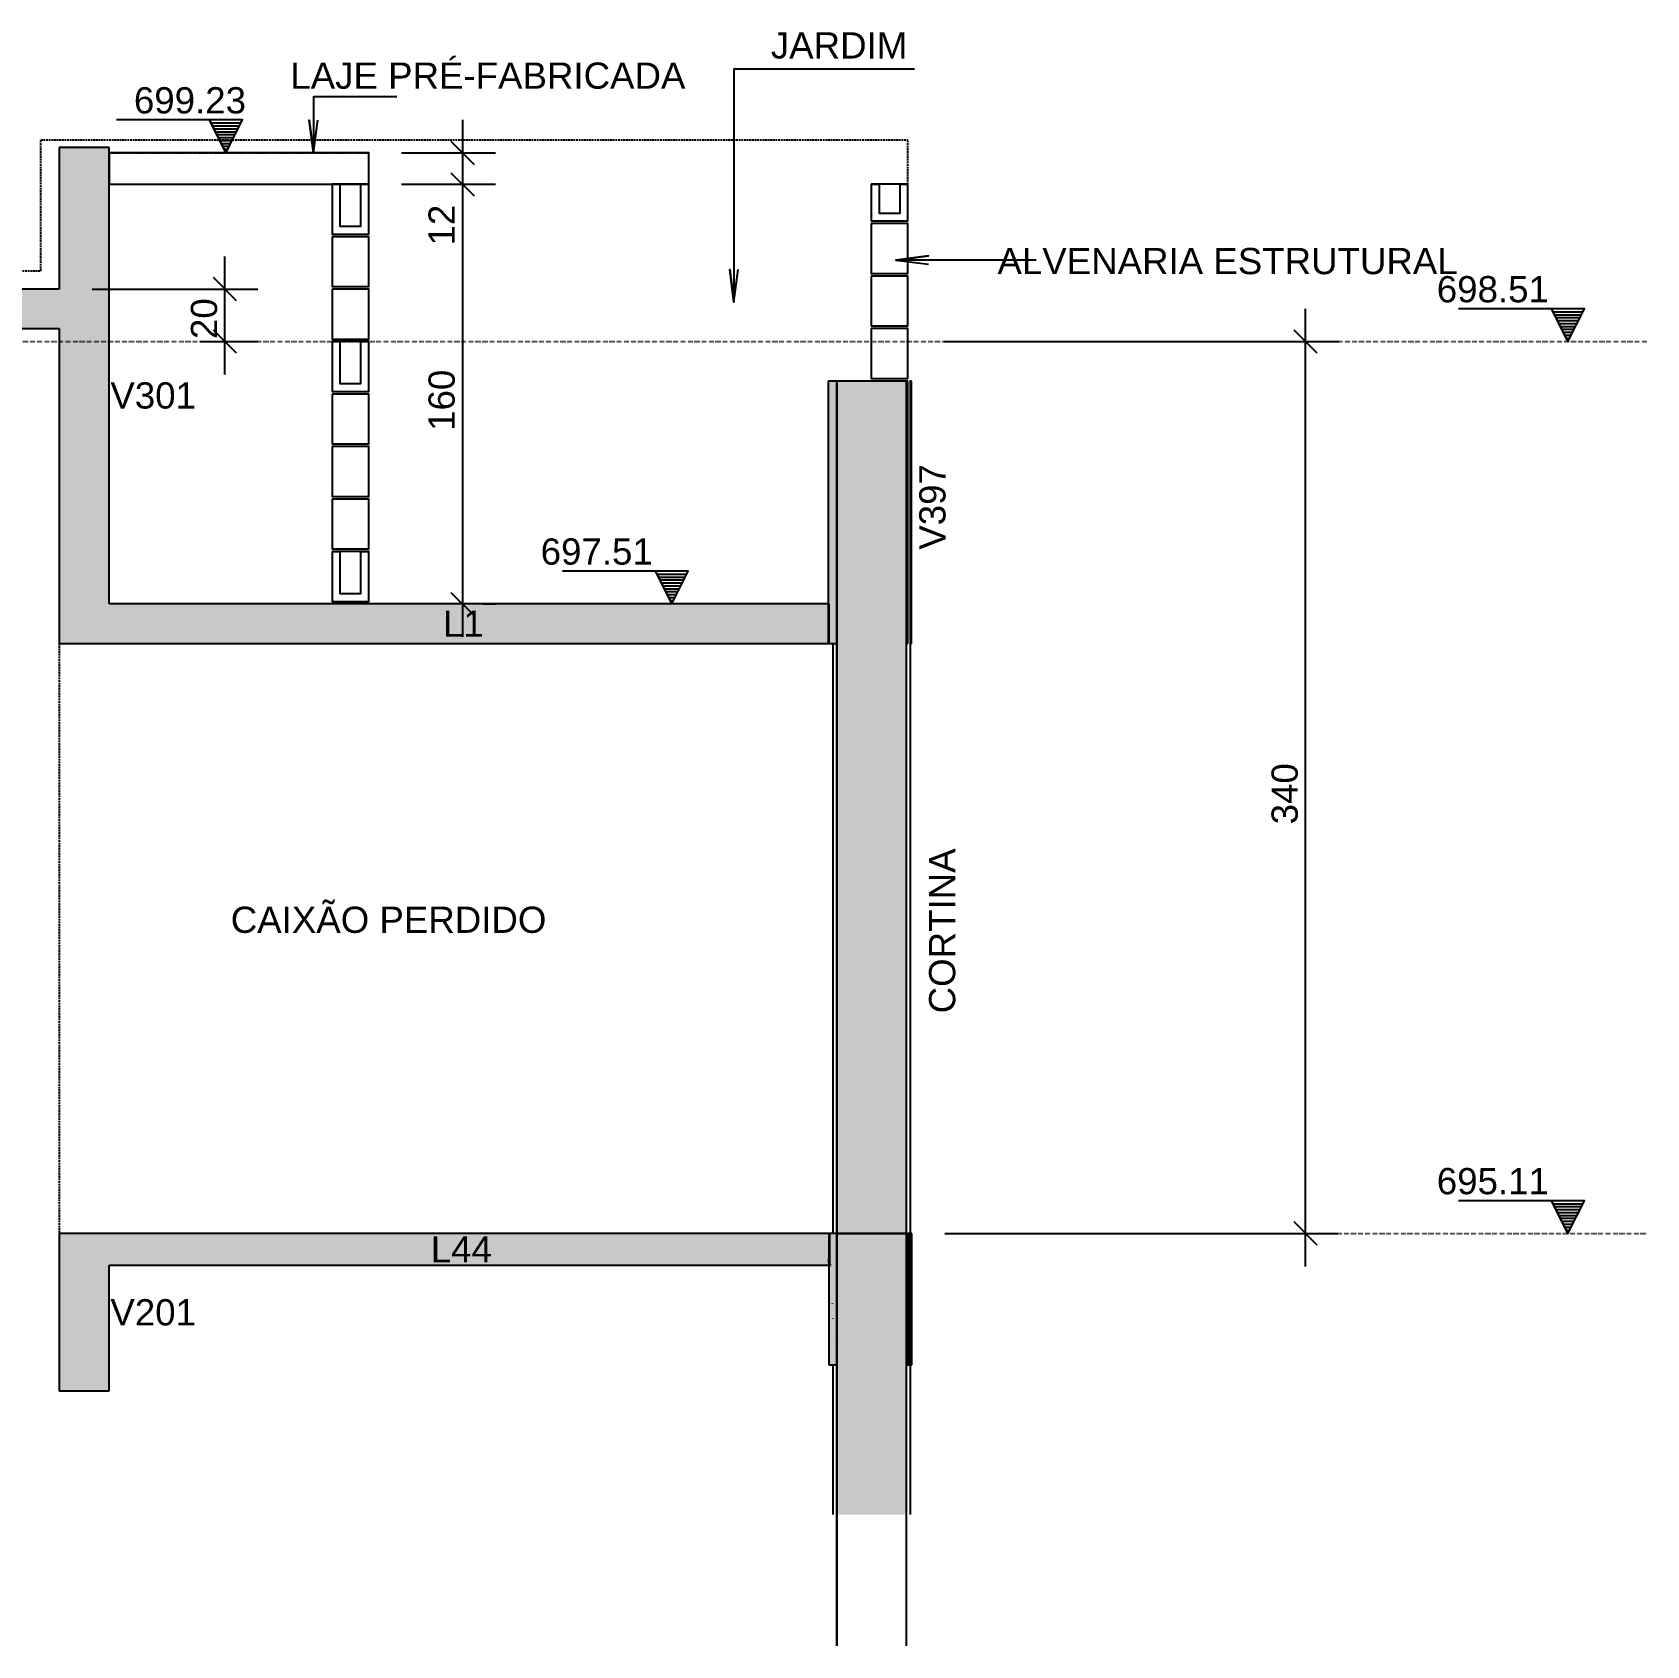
# Model space of a CAD drawing. Extents: x 37185 to 43130, y -8131 to -3926.
# Drawn here: x 40862 to 41477, y -6131 to -5516 of the extents above; entities that cross this region are included whole.
import ezdxf

# ---------------------------------------------------------------- set-up
doc = ezdxf.new("R2010")
doc.units = 0
doc.header["$MEASUREMENT"] = 0
doc.linetypes.add('ESTILO_TQS_0001', pattern=[1, 0.7, -0.3])
doc.linetypes.add('ESTILO_TQS_0002', pattern=[0.4, 0.1, -0.3])
for name, color, linetype in [('27', 252, 'CONTINUOUS'), ('48', 4, 'CONTINUOUS'), ('52', 3, 'CONTINUOUS'), ('67', 7, 'CONTINUOUS'), ('68', 4, 'CONTINUOUS'), ('74', 2, 'CONTINUOUS'), ('75', 9, 'CONTINUOUS'), ('79', 12, 'CONTINUOUS'), ('96', 252, 'CONTINUOUS')]:
    doc.layers.add(name, color=color, linetype=linetype)
doc.styles.add('TQS_ARIAL', font='arial.ttf')

msp = doc.modelspace()

# ---------------------------------------------------------------- linework, layer by layer
at = {"layer": '27', "linetype": 'Continuous'}
for points in [[(40989.85, -5573.85), (40989.85, -5561.85), (40890.85, -5561.85), (40890.85, -5573.85), (40989.85, -5573.85)], [(40975.85, -5573.85), (40975.85, -5592.85), (40989.85, -5592.85), (40989.85, -5573.85), (40975.85, -5573.85)], [(40975.85, -5573.85), (40978.85, -5573.85), (40978.85, -5589.85), (40986.85, -5589.85), (40986.85, -5573.85), (40989.85, -5573.85)], [(41181.33, -5573.85), (41181.33, -5587.85), (41195.33, -5587.85), (41195.33, -5573.85), (41181.33, -5573.85)], [(41181.33, -5573.85), (41184.33, -5573.85), (41184.33, -5584.85), (41192.33, -5584.85), (41192.33, -5573.85), (41195.33, -5573.85)], [(41181.33, -5588.85), (41181.33, -5607.85), (41195.33, -5607.85), (41195.33, -5588.85), (41181.33, -5588.85)], [(40975.85, -5593.85), (40975.85, -5612.85), (40989.85, -5612.85), (40989.85, -5593.85), (40975.85, -5593.85)], [(41181.33, -5608.85), (41181.33, -5627.85), (41195.33, -5627.85), (41195.33, -5608.85), (41181.33, -5608.85)], [(40975.85, -5613.85), (40975.85, -5632.85), (40989.85, -5632.85), (40989.85, -5613.85), (40975.85, -5613.85)], [(41181.33, -5628.85), (41181.33, -5647.85), (41195.33, -5647.85), (41195.33, -5628.85), (41181.33, -5628.85)], [(40975.85, -5633.85), (40975.85, -5652.85), (40989.85, -5652.85), (40989.85, -5633.85), (40975.85, -5633.85)], [(40975.85, -5633.85), (40978.85, -5633.85), (40978.85, -5649.85), (40986.85, -5649.85), (40986.85, -5633.85), (40989.85, -5633.85)], [(40975.85, -5653.85), (40975.85, -5672.85), (40989.85, -5672.85), (40989.85, -5653.85), (40975.85, -5653.85)], [(40975.85, -5673.85), (40975.85, -5692.85), (40989.85, -5692.85), (40989.85, -5673.85), (40975.85, -5673.85)], [(40975.85, -5693.85), (40975.85, -5712.85), (40989.85, -5712.85), (40989.85, -5693.85), (40975.85, -5693.85)], [(40975.85, -5713.85), (40975.85, -5732.85), (40989.85, -5732.85), (40989.85, -5713.85), (40975.85, -5713.85)], [(40975.85, -5713.85), (40978.85, -5713.85), (40978.85, -5729.85), (40986.85, -5729.85), (40986.85, -5713.85), (40989.85, -5713.85)]]:
    msp.add_lwpolyline(points, dxfattribs=at)
at = {"layer": '48', "linetype": 'Continuous'}
for p, q in [((41196.09, -5648.85), (41195.89, -5648.85)), ((41196.27, -5648.85), (41196.09, -5648.85)), ((41196.42, -5648.85), (41196.27, -5648.85)), ((41196.27, -5734.37), (41196.27, -5648.85)), ((41196.42, -5748.85), (41196.42, -5648.85)), ((41196.42, -5648.85), (41196.42, -5748.85)), ((41196.68, -5648.85), (41196.42, -5648.85)), ((41196.68, -5653.4), (41196.68, -5648.85)), ((41196.68, -5748.85), (41196.68, -5653.4)), ((41196.27, -5748.85), (41196.27, -5734.37)), ((41166.72, -5748.85), (41166.72, -5973.85)), ((41168.19, -5915.74), (41168.19, -5748.85)), ((41196.27, -5748.85), (41196.42, -5748.85)), ((41196.27, -5973.85), (41196.27, -5748.85)), ((41196.42, -5748.85), (41196.68, -5748.85)), ((41168.19, -5973.85), (41168.19, -5915.74)), ((41194.8, -5973.85), (41196.27, -5973.85)), ((41196.04, -5973.85), (41195.53, -5973.85)), ((41196.2, -5973.85), (41196.09, -5973.85)), ((41196.27, -5973.85), (41196.2, -5973.85)), ((41196.49, -5973.85), (41196.27, -5973.85)), ((41196.27, -5974.37), (41196.27, -5973.85)), ((41196.27, -5978.58), (41196.27, -5974.37)), ((41196.87, -5973.85), (41196.49, -5973.85)), ((41196.87, -5979.29), (41196.87, -5973.85)), ((41196.27, -6013.87), (41196.27, -5978.58)), ((41196.87, -6023.85), (41196.87, -5979.29)), ((41165.89, -5985.85), (41166.08, -5985.85)), ((41166.49, -6000.57), (41166.49, -6000.69)), ((41166.72, -6006.17), (41166.72, -6006.32)), ((41196.27, -6023.85), (41196.27, -6013.87)), ((41166.72, -6023.85), (41166.72, -6080.97)), ((41168.19, -6130.96), (41168.19, -6023.85)), ((41195.53, -6023.85), (41196.04, -6023.85)), ((41196.27, -6080.96), (41196.27, -6023.85)), ((41196.27, -6023.85), (41196.49, -6023.85)), ((41196.49, -6023.85), (41196.87, -6023.85))]:
    msp.add_line(p, q, dxfattribs=at)
at = {"layer": '52', "linetype": 'Continuous'}
for points in [[(40871.85, -5559.85), (40871.85, -5613.85)], [(40890.85, -5559.85), (40871.85, -5559.85)], [(40890.85, -5733.85), (40890.85, -5621.24), (40890.85, -5559.85)], [(40871.85, -5613.85), (40842.72, -5613.85), (40746.05, -5613.85), (40721.85, -5613.85), (40641.5, -5613.85), (40604.85, -5613.85)], [(40604.85, -5628.85), (40641.5, -5628.85), (40665.71, -5628.85), (40746.05, -5628.85), (40760.26, -5628.85), (40871.85, -5628.85)], [(40871.85, -5628.85), (40871.85, -5748.85)], [(41168.23, -5648.85), (41168.19, -5648.85), (41167.44, -5648.85), (41166.89, -5648.85), (41166.72, -5648.85), (41166.49, -5648.85), (41164.97, -5648.85)], [(41164.97, -5648.85), (41164.97, -5670.9), (41164.97, -5671.61), (41164.97, -5733.85), (41164.97, -5745.82), (41164.97, -5748.42), (41164.97, -5748.85)], [(41168.19, -5648.85), (41168.19, -5748.85)], [(41168.23, -5748.85), (41168.23, -5730.67), (41168.23, -5651.91), (41168.23, -5651.34), (41168.23, -5650.47), (41168.23, -5650.28), (41168.23, -5649.96), (41168.23, -5649.87), (41168.23, -5649.69), (41168.23, -5649.64), (41168.23, -5649.52), (41168.23, -5649.49), (41168.23, -5649.38), (41168.23, -5649.36), (41168.23, -5648.94), (41168.23, -5648.85)], [(41194.76, -5648.85), (41168.23, -5648.85)], [(41195.33, -5648.85), (41195.22, -5648.85), (41194.8, -5648.85), (41194.76, -5648.85)], [(41194.76, -5648.85), (41194.76, -5667.02), (41194.76, -5706.87), (41194.76, -5748.85)], [(41194.8, -5748.85), (41194.8, -5706.96), (41194.8, -5665.36), (41194.8, -5648.85)], [(41195.33, -5748.85), (41195.33, -5738.93), (41195.33, -5648.85)], [(41164.97, -5733.85), (41151.05, -5733.85), (40890.85, -5733.85)], [(41165.37, -5733.85), (41165.34, -5733.85), (41164.97, -5733.85)], [(41165.37, -5748.85), (41165.37, -5746.17), (41165.37, -5733.85)], [(40871.85, -5748.85), (40878.02, -5748.85), (40879.47, -5748.85), (40890.85, -5748.85), (40998.29, -5748.85), (40999.14, -5748.85), (41011.05, -5748.85), (41012.14, -5748.85), (41028.04, -5748.85), (41029.48, -5748.85), (41051.76, -5748.85), (41053.76, -5748.85), (41087.18, -5748.85), (41090.22, -5748.85), (41145.82, -5748.85), (41151.05, -5748.85), (41164.97, -5748.85), (41165.37, -5748.85), (41166.49, -5748.85), (41166.72, -5748.85), (41166.89, -5748.85), (41167.17, -5748.85), (41167.27, -5748.85), (41167.43, -5748.85), (41167.44, -5748.85), (41168.19, -5748.85), (41168.23, -5748.85)], [(41168.19, -5748.85), (41168.19, -5973.85)], [(41194.76, -5748.85), (41194.8, -5748.85), (41195.03, -5748.85), (41195.22, -5748.85), (41195.25, -5748.85), (41195.33, -5748.85)], [(41194.8, -5973.85), (41194.8, -5748.85)], [(41168.23, -5973.85), (41168.19, -5973.85), (41166.89, -5973.85), (41166.72, -5973.85), (41166.55, -5973.85), (41166.49, -5973.85), (41165.51, -5973.85), (41165.41, -5973.85), (41165.16, -5973.85), (41071.75, -5973.85), (40890.85, -5973.85), (40886.64, -5973.85), (40871.85, -5973.85)], [(40871.85, -5973.85), (40871.85, -5976.77), (40871.85, -6020.54), (40871.85, -6033.85)], [(41165.16, -5973.85), (41165.16, -5983.46), (41165.16, -5984.87)], [(41165.51, -5985.85), (41165.51, -5983.5), (41165.51, -5976.36), (41165.51, -5976.35), (41165.51, -5975.65), (41165.51, -5975.32), (41165.51, -5973.85)], [(41168.19, -5973.85), (41168.19, -6014.16), (41168.19, -6023.11), (41168.19, -6023.85)], [(41168.19, -5973.85), (41168.7, -5973.85), (41169.01, -5973.85), (41172.63, -5973.85), (41173.62, -5973.85), (41176.55, -5973.85), (41177.68, -5973.85), (41180.37, -5973.85), (41181.49, -5973.85), (41184.25, -5973.85), (41185.31, -5973.85), (41188.49, -5973.85), (41189.37, -5973.85), (41193.72, -5973.85), (41193.98, -5973.85), (41194.8, -5973.85)], [(41168.23, -6023.85), (41168.23, -6014.76), (41168.23, -5976.56), (41168.23, -5976.06), (41168.23, -5975.29), (41168.23, -5975.12), (41168.23, -5974.84), (41168.23, -5974.75), (41168.23, -5974.6), (41168.23, -5974.55), (41168.23, -5974.44), (41168.23, -5974.42), (41168.23, -5974.32), (41168.23, -5974.3), (41168.23, -5973.93), (41168.23, -5973.85)], [(41194.76, -5973.85), (41168.23, -5973.85)], [(41194.76, -5973.85), (41194.76, -6023.85)], [(41195.53, -5973.85), (41194.8, -5973.85), (41194.76, -5973.85)], [(41194.8, -6023.85), (41194.8, -5976.58), (41194.8, -5976.28), (41194.8, -5973.85)], [(41195.53, -6023.85), (41195.53, -6018.37), (41195.53, -5973.85)], [(40890.85, -6033.85), (40890.85, -6030.93), (40890.85, -5987.16), (40890.85, -5985.85)], [(40890.85, -5985.85), (40902.94, -5985.85), (41083.83, -5985.85), (41084.3, -5985.85), (41090.65, -5985.85), (41090.7, -5985.85), (41091.33, -5985.85), (41091.46, -5985.85), (41093.13, -5985.85), (41094.31, -5985.85), (41107.07, -5985.85), (41107.13, -5985.85), (41107.84, -5985.85), (41108.02, -5985.85), (41109.81, -5985.85), (41111.68, -5985.85), (41125.43, -5985.85), (41125.54, -5985.85), (41126.32, -5985.85), (41126.6, -5985.85), (41128.51, -5985.85), (41132.37, -5985.85), (41146.13, -5985.85), (41146.36, -5985.85), (41147.15, -5985.85), (41147.76, -5985.85), (41149.59, -5985.85), (41165.16, -5985.85)], [(41165.16, -5984.87), (41165.19, -5983.47)], [(41165.2, -5983.47), (41165.16, -5985.19)], [(41165.16, -5985.19), (41165.16, -5985.81), (41165.16, -5985.85), (41165.16, -6023.85)], [(41165.16, -5985.85), (41165.35, -5985.85), (41165.41, -5985.85), (41165.51, -5985.85)], [(41165.16, -6023.85), (41165.41, -6023.85), (41166.49, -6023.85), (41166.72, -6023.85), (41166.89, -6023.85), (41166.98, -6023.85), (41167.03, -6023.85), (41167.43, -6023.85), (41168.19, -6023.85), (41168.23, -6023.85)], [(41168.19, -6023.85), (41168.19, -6080.96), (41168.19, -6121.27), (41168.19, -6130.22), (41168.19, -6130.96)], [(41194.76, -6023.85), (41194.8, -6023.85), (41195.06, -6023.85), (41195.22, -6023.85), (41195.53, -6023.85)], [(41194.8, -6130.96), (41194.8, -6083.6), (41194.8, -6083.31), (41194.8, -6080.96), (41194.8, -6025.34), (41194.8, -6023.85)], [(40871.85, -6033.85), (40872.78, -6033.85), (40886.64, -6033.85), (40890.85, -6033.85)]]:
    msp.add_lwpolyline(points, dxfattribs=at)
at = {"layer": '67', "linetype": 'ESTILO_TQS_0002'}
for p, q in [((37786.35, -5633.85), (41476.9, -5633.85)), ((41346.9, -5973.85), (41476.9, -5973.85))]:
    msp.add_line(p, q, dxfattribs=at)
at = {"layer": '68', "linetype": 'ESTILO_TQS_0001'}
for p, q in [((40890.85, -5561.84), (40989.85, -5561.84)), ((41195.33, -5573.85), (41195.33, -5556.85)), ((40871.85, -5748.85), (40871.85, -5973.85))]:
    msp.add_line(p, q, dxfattribs=at)
msp.add_lwpolyline([(40106.58, -5561.85), (40106.58, -5556.85), (40604.85, -5556.85), (40611.85, -5556.85), (40611.85, -5606.85), (40864.85, -5606.85), (40864.85, -5556.85), (41195.33, -5556.85)], dxfattribs=at)
at = {"layer": '75', "linetype": 'Continuous'}
for p, q in [((40941.66, -5549.34), (40893.66, -5549.34)), ((40935.41, -5561.84), (40929.16, -5549.34)), ((40935.41, -5561.84), (40941.66, -5549.34)), ((41025.59, -5549.35), (41025.59, -5586.35)), ((40929.72, -5550.45), (40941.1, -5550.45)), ((40930.28, -5551.57), (40940.55, -5551.57)), ((40930.83, -5552.68), (40939.99, -5552.68)), ((40931.39, -5553.8), (40939.43, -5553.8)), ((40931.95, -5554.91), (40938.87, -5554.91)), ((40932.51, -5556.03), (40938.32, -5556.03)), ((40871.85, -5559.85), (40871.85, -5559.85)), ((40933.06, -5557.14), (40937.76, -5557.14)), ((40933.62, -5558.26), (40937.2, -5558.26)), ((40934.18, -5559.37), (40936.64, -5559.37)), ((40934.74, -5560.49), (40936.09, -5560.49)), ((40989.85, -5561.85), (40989.85, -5561.85)), ((41002.35, -5561.85), (41038.09, -5561.85)), ((41021.17, -5557.43), (41030.01, -5566.27)), ((41025.59, -5561.35), (41025.59, -5746.35)), ((40989.85, -5573.85), (40989.85, -5573.85)), ((40989.85, -5573.85), (40989.85, -5573.85)), ((41002.35, -5573.85), (41038.09, -5573.85)), ((41002.35, -5573.85), (41038.09, -5573.85)), ((41021.17, -5569.43), (41030.01, -5578.27)), ((41021.17, -5569.43), (41030.01, -5578.27)), ((40935.03, -5646.35), (40935.03, -5601.35)), ((40939.45, -5618.27), (40930.61, -5609.43)), ((40871.85, -5613.85), (40871.85, -5613.85)), ((40884.35, -5613.85), (40947.53, -5613.85)), ((41346.9, -5986.35), (41346.9, -5621.35)), ((41453.15, -5621.35), (41405.15, -5621.35)), ((41446.9, -5633.85), (41440.65, -5621.35)), ((41441.21, -5622.46), (41452.6, -5622.46)), ((41441.77, -5623.58), (41452.04, -5623.58)), ((41446.9, -5633.85), (41453.15, -5621.35)), ((40939.45, -5638.27), (40930.61, -5629.43)), ((41351.32, -5638.27), (41342.48, -5629.43)), ((41351.32, -5638.27), (41342.48, -5629.43)), ((41351.32, -5638.27), (41342.48, -5629.43)), ((41442.33, -5624.69), (41451.48, -5624.69)), ((41442.88, -5625.81), (41450.92, -5625.81)), ((41443.44, -5626.92), (41450.37, -5626.92)), ((41444, -5628.04), (41449.81, -5628.04)), ((41444.56, -5629.15), (41449.25, -5629.15)), ((40912.96, -5633.85), (40912.96, -5633.85)), ((40925.46, -5633.85), (40947.53, -5633.85)), ((41196.9, -5633.85), (41196.9, -5633.85)), ((41196.9, -5633.85), (41196.9, -5633.85)), ((41209.4, -5633.85), (41359.4, -5633.85)), ((41209.4, -5633.85), (41359.4, -5633.85)), ((41284.4, -5633.85), (41284.4, -5633.85)), ((41296.9, -5633.85), (41359.4, -5633.85)), ((41445.11, -5630.27), (41448.69, -5630.27)), ((41445.67, -5631.38), (41448.14, -5631.38)), ((41446.23, -5632.5), (41447.58, -5632.5)), ((41111.61, -5721.35), (41063.61, -5721.35)), ((41105.36, -5733.85), (41099.11, -5721.35)), ((41105.36, -5733.85), (41111.61, -5721.35)), ((41099.67, -5722.46), (41111.06, -5722.46)), ((41100.23, -5723.58), (41110.5, -5723.58)), ((41100.79, -5724.69), (41109.94, -5724.69)), ((41101.34, -5725.81), (41109.38, -5725.81)), ((41101.9, -5726.92), (41108.83, -5726.92)), ((41102.46, -5728.04), (41108.27, -5728.04)), ((41020.95, -5733.85), (41020.95, -5733.85)), ((41021.17, -5729.43), (41030.01, -5738.27)), ((41033.45, -5733.85), (41038.09, -5733.85)), ((41103.02, -5729.15), (41107.71, -5729.15)), ((41103.57, -5730.27), (41107.15, -5730.27)), ((41104.13, -5731.38), (41106.6, -5731.38)), ((41104.69, -5732.5), (41106.04, -5732.5)), ((40871.85, -5748.85), (40871.85, -5748.85)), ((40871.85, -5748.85), (40871.85, -5748.85)), ((41453.15, -5961.35), (41405.15, -5961.35)), ((41446.9, -5973.85), (41440.65, -5961.35)), ((41446.9, -5973.85), (41453.15, -5961.35)), ((41441.21, -5962.47), (41452.6, -5962.47)), ((41441.77, -5963.58), (41452.04, -5963.58)), ((41442.33, -5964.7), (41451.48, -5964.7)), ((41442.88, -5965.81), (41450.92, -5965.81)), ((41443.44, -5966.92), (41450.37, -5966.92)), ((41444, -5968.04), (41449.81, -5968.04)), ((40871.85, -5973.85), (40871.85, -5973.85)), ((41196.9, -5973.85), (41196.9, -5973.85)), ((41196.9, -5973.85), (41196.9, -5973.85)), ((41209.4, -5973.85), (41359.4, -5973.85)), ((41209.4, -5973.85), (41359.4, -5973.85)), ((41284.4, -5973.85), (41284.4, -5973.85)), ((41296.9, -5973.85), (41359.4, -5973.85)), ((41351.32, -5978.27), (41342.48, -5969.43)), ((41351.32, -5978.27), (41342.48, -5969.43)), ((41351.32, -5978.27), (41342.48, -5969.43)), ((41444.56, -5969.15), (41449.25, -5969.15)), ((41445.11, -5970.27), (41448.69, -5970.27)), ((41445.67, -5971.38), (41448.14, -5971.38)), ((41446.23, -5972.5), (41447.58, -5972.5))]:
    msp.add_line(p, q, dxfattribs=at)
for points in [[(41197.79, -5529.95), (41129.02, -5529.95), (41129.02, -5618.79), (41127.39, -5606.4), (41129.02, -5618.79), (41130.65, -5606.4)], [(41000.51, -5540.56), (40968.74, -5540.56), (40968.74, -5561.84), (40967.1, -5549.45), (40968.74, -5561.84), (40970.37, -5549.45)], [(41244.14, -5602.74), (41190.73, -5602.74), (41203.12, -5601.11), (41190.73, -5602.74), (41203.12, -5604.37)]]:
    msp.add_lwpolyline(points, dxfattribs=at)
at = {"layer": '79', "linetype": 'Continuous'}
for points in [[(40929.16, -5549.34), (40935.41, -5561.84), (40941.66, -5549.34), (40929.16, -5549.34)], [(41440.65, -5621.35), (41446.9, -5633.85), (41453.15, -5621.35), (41440.65, -5621.35)], [(41099.11, -5721.35), (41105.36, -5733.85), (41111.61, -5721.35), (41099.11, -5721.35)], [(41440.65, -5961.35), (41446.9, -5973.85), (41453.15, -5961.35), (41440.65, -5961.35)]]:
    msp.add_lwpolyline(points, dxfattribs=at)
at = {"layer": '96', "linetype": 'Continuous'}
for points in [[(40871.85, -5559.85), (40871.85, -5748.85), (40878.02, -5748.85)], [(40871.85, -5559.85), (40878.02, -5748.85), (40871.85, -5559.85)], [(40871.85, -5559.85), (40878.02, -5748.85), (40879.47, -5748.85)], [(40871.85, -5559.85), (40879.47, -5748.85), (40871.85, -5559.85)], [(40871.85, -5559.85), (40879.47, -5748.85), (40890.85, -5748.85)], [(40871.85, -5559.85), (40890.85, -5748.85), (40871.85, -5559.85)], [(40871.85, -5559.85), (40890.85, -5748.85), (40890.85, -5734.43)], [(40871.85, -5559.85), (40890.85, -5734.43), (40871.85, -5559.85)], [(40871.85, -5559.85), (40890.85, -5734.43), (40890.85, -5621.24)], [(40871.85, -5559.85), (40890.85, -5621.24), (40871.85, -5559.85)], [(40871.85, -5559.85), (40890.85, -5621.24), (40890.85, -5559.85)], [(40871.85, -5559.85), (40890.85, -5559.85), (40871.85, -5559.85)], [(40604.85, -5616.84), (40871.85, -5618.72), (40871.85, -5613.85)], [(40604.85, -5616.84), (40871.85, -5613.85), (40604.85, -5616.84)], [(40604.85, -5616.84), (40871.85, -5613.85), (40842.72, -5613.85)], [(40604.85, -5616.84), (40760.26, -5628.85), (40871.85, -5628.85)], [(40604.85, -5616.84), (40871.85, -5628.85), (40604.85, -5616.84)], [(40604.85, -5616.84), (40871.85, -5628.85), (40871.85, -5627.7)], [(40604.85, -5616.84), (40871.85, -5627.7), (40604.85, -5616.84)], [(40604.85, -5616.84), (40871.85, -5627.7), (40871.85, -5618.72)], [(40604.85, -5616.84), (40871.85, -5618.72), (40604.85, -5616.84)], [(41167.44, -5648.85), (41164.97, -5648.85), (41164.97, -5670.9)], [(41167.44, -5648.85), (41164.97, -5670.9), (41167.44, -5648.85)], [(41167.44, -5648.85), (41164.97, -5670.9), (41164.97, -5671.61)], [(41167.44, -5648.85), (41164.97, -5671.61), (41167.44, -5648.85)], [(41167.44, -5648.85), (41164.97, -5671.61), (41164.97, -5748.85)], [(41167.44, -5648.85), (41164.97, -5748.85), (41167.44, -5648.85)], [(41167.44, -5648.85), (41164.97, -5748.85), (41165.37, -5748.85)], [(41167.44, -5648.85), (41165.37, -5748.85), (41167.44, -5648.85)], [(41167.44, -5648.85), (41165.37, -5748.85), (41167.43, -5748.85)], [(41167.44, -5648.85), (41167.43, -5748.85), (41167.44, -5648.85)], [(41167.44, -5648.85), (41167.43, -5748.85), (41167.43, -5748.85)], [(41167.44, -5648.85), (41167.43, -5748.85), (41167.44, -5648.85)], [(41167.44, -5648.85), (41167.44, -5748.85), (41168.23, -5748.85)], [(41167.44, -5648.85), (41168.23, -5748.85), (41167.44, -5648.85)], [(41167.44, -5648.85), (41168.23, -5748.85), (41168.23, -5730.67)], [(41167.44, -5648.85), (41168.23, -5730.67), (41167.44, -5648.85)], [(41167.44, -5648.85), (41168.23, -5730.67), (41168.23, -5648.85)], [(41167.44, -5648.85), (41168.23, -5648.85), (41167.44, -5648.85)], [(41168.19, -5648.85), (41168.19, -5973.85), (41168.7, -5973.85)], [(41168.19, -5648.85), (41168.7, -5973.85), (41168.19, -5648.85)], [(41168.19, -5648.85), (41168.7, -5973.85), (41169.01, -5973.85)], [(41168.19, -5648.85), (41169.01, -5973.85), (41168.19, -5648.85)], [(41168.19, -5648.85), (41169.01, -5973.85), (41172.63, -5973.85)], [(41168.19, -5648.85), (41172.63, -5973.85), (41168.19, -5648.85)], [(41168.19, -5648.85), (41172.63, -5973.85), (41173.62, -5973.85)], [(41168.19, -5648.85), (41173.62, -5973.85), (41168.19, -5648.85)], [(41168.19, -5648.85), (41173.62, -5973.85), (41176.55, -5973.85)], [(41168.19, -5648.85), (41176.55, -5973.85), (41168.19, -5648.85)], [(41168.19, -5648.85), (41176.55, -5973.85), (41177.68, -5973.85)], [(41168.19, -5648.85), (41177.68, -5973.85), (41168.19, -5648.85)], [(41168.19, -5648.85), (41177.68, -5973.85), (41180.37, -5973.85)], [(41168.19, -5648.85), (41180.37, -5973.85), (41168.19, -5648.85)], [(41168.19, -5648.85), (41180.37, -5973.85), (41181.49, -5973.85)], [(41168.19, -5648.85), (41181.49, -5973.85), (41168.19, -5648.85)], [(41168.19, -5648.85), (41181.49, -5973.85), (41184.25, -5973.85)], [(41168.19, -5648.85), (41184.25, -5973.85), (41168.19, -5648.85)], [(41168.19, -5648.85), (41184.25, -5973.85), (41185.31, -5973.85)], [(41168.19, -5648.85), (41185.31, -5973.85), (41168.19, -5648.85)], [(41168.19, -5648.85), (41185.31, -5973.85), (41188.49, -5973.85)], [(41168.19, -5648.85), (41188.49, -5973.85), (41168.19, -5648.85)], [(41168.19, -5648.85), (41188.49, -5973.85), (41189.37, -5973.85)], [(41168.19, -5648.85), (41189.37, -5973.85), (41168.19, -5648.85)], [(41168.19, -5648.85), (41189.37, -5973.85), (41193.72, -5973.85)], [(41168.19, -5648.85), (41193.72, -5973.85), (41168.19, -5648.85)], [(41168.19, -5648.85), (41193.72, -5973.85), (41193.98, -5973.85)], [(41168.19, -5648.85), (41193.98, -5973.85), (41168.19, -5648.85)], [(41168.19, -5648.85), (41193.98, -5973.85), (41194.8, -5973.85)], [(41168.19, -5648.85), (41194.8, -5973.85), (41168.19, -5648.85)], [(41168.19, -5648.85), (41194.8, -5973.85), (41194.8, -5706.96)], [(41168.19, -5648.85), (41194.8, -5706.96), (41168.19, -5648.85)], [(41168.19, -5648.85), (41194.8, -5706.96), (41194.8, -5648.85)], [(41168.19, -5648.85), (41194.8, -5648.85), (41168.19, -5648.85)], [(41195.22, -5648.85), (41194.76, -5648.85), (41194.76, -5667.02)], [(41195.22, -5648.85), (41194.76, -5667.02), (41195.22, -5648.85)], [(41195.22, -5648.85), (41194.76, -5667.02), (41194.76, -5748.85)], [(41195.22, -5648.85), (41194.76, -5748.85), (41195.22, -5648.85)], [(41195.22, -5648.85), (41194.76, -5748.85), (41195.22, -5748.85)], [(41195.22, -5648.85), (41195.22, -5748.85), (41195.22, -5648.85)], [(41195.22, -5648.85), (41195.22, -5748.85), (41195.33, -5748.85)], [(41195.22, -5648.85), (41195.33, -5748.85), (41195.22, -5648.85)], [(41195.22, -5648.85), (41195.33, -5748.85), (41195.33, -5738.93)], [(41195.22, -5648.85), (41195.33, -5738.93), (41195.22, -5648.85)], [(41195.22, -5648.85), (41195.33, -5738.93), (41195.33, -5648.85)], [(41195.22, -5648.85), (41195.33, -5648.85), (41195.22, -5648.85)], [(41151.05, -5733.85), (40890.85, -5733.85), (40890.85, -5734.93)], [(41151.05, -5733.85), (40890.85, -5734.93), (41151.05, -5733.85)], [(41151.05, -5733.85), (40890.85, -5734.93), (40890.85, -5743.9)], [(41151.05, -5733.85), (40890.85, -5743.9), (41151.05, -5733.85)], [(41151.05, -5733.85), (40890.85, -5743.9), (40890.85, -5748.85)], [(41151.05, -5733.85), (40890.85, -5748.85), (41151.05, -5733.85)], [(41151.05, -5733.85), (40890.85, -5748.85), (40998.29, -5748.85)], [(41151.05, -5733.85), (40998.29, -5748.85), (41151.05, -5733.85)], [(41151.05, -5733.85), (40998.29, -5748.85), (40999.14, -5748.85)], [(41151.05, -5733.85), (40999.14, -5748.85), (41151.05, -5733.85)], [(41151.05, -5733.85), (40999.14, -5748.85), (41011.05, -5748.85)], [(41151.05, -5733.85), (41011.05, -5748.85), (41151.05, -5733.85)], [(41151.05, -5733.85), (41011.05, -5748.85), (41012.14, -5748.85)], [(41151.05, -5733.85), (41012.14, -5748.85), (41151.05, -5733.85)], [(41151.05, -5733.85), (41012.14, -5748.85), (41028.04, -5748.85)], [(41151.05, -5733.85), (41028.04, -5748.85), (41151.05, -5733.85)], [(41151.05, -5733.85), (41028.04, -5748.85), (41029.48, -5748.85)], [(41151.05, -5733.85), (41029.48, -5748.85), (41151.05, -5733.85)], [(41151.05, -5733.85), (41029.48, -5748.85), (41051.76, -5748.85)], [(41151.05, -5733.85), (41051.76, -5748.85), (41151.05, -5733.85)], [(41151.05, -5733.85), (41051.76, -5748.85), (41053.76, -5748.85)], [(41151.05, -5733.85), (41053.76, -5748.85), (41151.05, -5733.85)], [(41151.05, -5733.85), (41053.76, -5748.85), (41087.18, -5748.85)], [(41151.05, -5733.85), (41087.18, -5748.85), (41151.05, -5733.85)], [(41151.05, -5733.85), (41087.18, -5748.85), (41090.22, -5748.85)], [(41151.05, -5733.85), (41090.22, -5748.85), (41151.05, -5733.85)], [(41151.05, -5733.85), (41090.22, -5748.85), (41145.82, -5748.85)], [(41151.05, -5733.85), (41145.82, -5748.85), (41151.05, -5733.85)], [(41151.05, -5733.85), (41145.82, -5748.85), (41151.05, -5748.85)], [(41151.05, -5733.85), (41151.05, -5748.85), (41151.05, -5733.85)], [(41151.05, -5733.85), (41151.05, -5748.85), (41165.37, -5748.85)], [(41151.05, -5733.85), (41165.37, -5748.85), (41151.05, -5733.85)], [(41151.05, -5733.85), (41165.37, -5748.85), (41165.37, -5746.17)], [(41151.05, -5733.85), (41165.37, -5746.17), (41151.05, -5733.85)], [(41151.05, -5733.85), (41165.37, -5746.17), (41165.37, -5733.85)], [(41151.05, -5733.85), (41165.37, -5733.85), (41151.05, -5733.85)], [(40886.64, -5973.85), (40871.85, -5973.85), (40871.85, -5976.77)], [(40886.64, -5973.85), (40871.85, -5976.77), (40886.64, -5973.85)], [(40886.64, -5973.85), (40871.85, -5976.77), (40871.85, -6020.54)], [(40886.64, -5973.85), (40871.85, -6020.54), (40886.64, -5973.85)], [(40886.64, -5973.85), (40871.85, -6020.54), (40871.85, -6033.85)], [(40886.64, -5973.85), (40871.85, -6033.85), (40886.64, -5973.85)], [(40886.64, -5973.85), (40871.85, -6033.85), (40872.78, -6033.85)], [(40886.64, -5973.85), (40872.78, -6033.85), (40886.64, -5973.85)], [(40886.64, -5973.85), (40872.78, -6033.85), (40886.64, -6033.85)], [(40886.64, -5973.85), (40886.64, -6033.85), (40886.64, -5973.85)], [(40886.64, -5973.85), (40886.64, -6033.85), (40890.85, -6033.85)], [(40886.64, -5973.85), (40890.85, -6033.85), (40886.64, -5973.85)], [(40886.64, -5973.85), (40890.85, -6033.85), (40890.85, -6030.93)], [(40886.64, -5973.85), (40890.85, -6030.93), (40886.64, -5973.85)], [(40886.64, -5973.85), (40890.85, -6030.93), (40890.85, -5987.16)], [(40886.64, -5973.85), (40890.85, -5987.16), (40886.64, -5973.85)], [(40886.64, -5973.85), (40890.85, -5987.16), (40890.85, -5973.85)], [(40886.64, -5973.85), (40890.85, -5973.85), (40886.64, -5973.85)], [(41071.75, -5973.85), (40890.85, -5973.85), (40890.85, -5974.44)], [(41071.75, -5973.85), (40890.85, -5974.44), (41071.75, -5973.85)], [(41071.75, -5973.85), (40890.85, -5974.44), (40890.85, -5983.19)], [(41071.75, -5973.85), (40890.85, -5983.19), (41071.75, -5973.85)], [(41071.75, -5973.85), (40890.85, -5983.19), (40890.85, -5985.85)], [(41071.75, -5973.85), (40890.85, -5985.85), (41071.75, -5973.85)], [(41071.75, -5973.85), (40890.85, -5985.85), (40902.94, -5985.85)], [(41071.75, -5973.85), (40902.94, -5985.85), (41071.75, -5973.85)], [(41071.75, -5973.85), (40902.94, -5985.85), (41083.83, -5985.85)], [(41071.75, -5973.85), (41083.83, -5985.85), (41071.75, -5973.85)], [(41071.75, -5973.85), (41083.83, -5985.85), (41084.3, -5985.85)], [(41071.75, -5973.85), (41084.3, -5985.85), (41071.75, -5973.85)], [(41071.75, -5973.85), (41084.3, -5985.85), (41090.65, -5985.85)], [(41071.75, -5973.85), (41090.65, -5985.85), (41071.75, -5973.85)], [(41071.75, -5973.85), (41090.65, -5985.85), (41090.65, -5985.85)], [(41071.75, -5973.85), (41090.65, -5985.85), (41071.75, -5973.85)], [(41071.75, -5973.85), (41090.7, -5985.85), (41091.33, -5985.85)], [(41071.75, -5973.85), (41091.33, -5985.85), (41071.75, -5973.85)], [(41071.75, -5973.85), (41091.33, -5985.85), (41091.46, -5985.85)], [(41071.75, -5973.85), (41091.46, -5985.85), (41071.75, -5973.85)], [(41071.75, -5973.85), (41091.46, -5985.85), (41093.13, -5985.85)], [(41071.75, -5973.85), (41093.13, -5985.85), (41071.75, -5973.85)], [(41071.75, -5973.85), (41093.13, -5985.85), (41094.31, -5985.85)], [(41071.75, -5973.85), (41094.31, -5985.85), (41071.75, -5973.85)], [(41071.75, -5973.85), (41094.31, -5985.85), (41107.07, -5985.85)], [(41071.75, -5973.85), (41107.07, -5985.85), (41071.75, -5973.85)], [(41071.75, -5973.85), (41107.07, -5985.85), (41107.13, -5985.85)], [(41071.75, -5973.85), (41107.13, -5985.85), (41071.75, -5973.85)], [(41071.75, -5973.85), (41107.13, -5985.85), (41107.84, -5985.85)], [(41071.75, -5973.85), (41107.84, -5985.85), (41071.75, -5973.85)], [(41071.75, -5973.85), (41107.84, -5985.85), (41108.02, -5985.85)], [(41071.75, -5973.85), (41108.02, -5985.85), (41071.75, -5973.85)], [(41071.75, -5973.85), (41108.02, -5985.85), (41109.81, -5985.85)], [(41071.75, -5973.85), (41109.81, -5985.85), (41071.75, -5973.85)], [(41071.75, -5973.85), (41109.81, -5985.85), (41111.68, -5985.85)], [(41071.75, -5973.85), (41111.68, -5985.85), (41071.75, -5973.85)], [(41071.75, -5973.85), (41111.68, -5985.85), (41125.43, -5985.85)], [(41071.75, -5973.85), (41125.43, -5985.85), (41071.75, -5973.85)], [(41071.75, -5973.85), (41125.43, -5985.85), (41125.54, -5985.85)], [(41071.75, -5973.85), (41125.54, -5985.85), (41071.75, -5973.85)], [(41071.75, -5973.85), (41125.54, -5985.85), (41126.32, -5985.85)], [(41071.75, -5973.85), (41126.32, -5985.85), (41071.75, -5973.85)], [(41071.75, -5973.85), (41126.32, -5985.85), (41126.6, -5985.85)], [(41071.75, -5973.85), (41126.6, -5985.85), (41071.75, -5973.85)], [(41071.75, -5973.85), (41126.6, -5985.85), (41128.51, -5985.85)], [(41071.75, -5973.85), (41128.51, -5985.85), (41071.75, -5973.85)], [(41071.75, -5973.85), (41128.51, -5985.85), (41132.37, -5985.85)], [(41071.75, -5973.85), (41132.37, -5985.85), (41071.75, -5973.85)], [(41071.75, -5973.85), (41132.37, -5985.85), (41146.13, -5985.85)], [(41071.75, -5973.85), (41146.13, -5985.85), (41071.75, -5973.85)], [(41071.75, -5973.85), (41146.13, -5985.85), (41146.36, -5985.85)], [(41071.75, -5973.85), (41146.36, -5985.85), (41071.75, -5973.85)], [(41071.75, -5973.85), (41146.36, -5985.85), (41147.15, -5985.85)], [(41071.75, -5973.85), (41147.15, -5985.85), (41071.75, -5973.85)], [(41071.75, -5973.85), (41147.15, -5985.85), (41147.76, -5985.85)], [(41071.75, -5973.85), (41147.76, -5985.85), (41071.75, -5973.85)], [(41071.75, -5973.85), (41147.76, -5985.85), (41149.59, -5985.85)], [(41071.75, -5973.85), (41149.59, -5985.85), (41071.75, -5973.85)], [(41071.75, -5973.85), (41149.59, -5985.85), (41165.51, -5985.85)], [(41071.75, -5973.85), (41165.51, -5985.85), (41071.75, -5973.85)], [(41071.75, -5973.85), (41165.51, -5985.85), (41165.51, -5983.5)], [(41071.75, -5973.85), (41165.51, -5983.5), (41071.75, -5973.85)], [(41071.75, -5973.85), (41165.51, -5983.5), (41165.51, -5973.85)], [(41071.75, -5973.85), (41165.51, -5973.85), (41071.75, -5973.85)], [(41165.41, -5973.85), (41165.16, -5973.85), (41165.16, -5984.87)], [(41165.41, -5973.85), (41165.16, -5984.87), (41165.41, -5973.85)], [(41165.41, -5973.85), (41165.16, -5985.19), (41165.16, -6023.85)], [(41165.41, -5973.85), (41165.16, -6023.85), (41165.41, -5973.85)], [(41165.41, -5973.85), (41165.16, -6023.85), (41165.41, -6023.85)], [(41165.41, -5973.85), (41165.41, -6023.85), (41165.41, -5973.85)], [(41165.41, -5973.85), (41165.41, -6023.85), (41167.43, -6023.85)], [(41165.41, -5973.85), (41167.43, -6023.85), (41165.41, -5973.85)], [(41165.41, -5973.85), (41167.44, -6023.85), (41168.23, -6023.85)], [(41165.41, -5973.85), (41168.23, -6023.85), (41165.41, -5973.85)], [(41165.41, -5973.85), (41168.23, -6023.85), (41168.23, -6014.76)], [(41165.41, -5973.85), (41168.23, -6014.76), (41165.41, -5973.85)], [(41165.41, -5973.85), (41168.23, -6014.76), (41168.23, -5973.85)], [(41165.41, -5973.85), (41168.23, -5973.85), (41165.41, -5973.85)], [(41168.19, -5973.85), (41168.19, -6080.97), (41168.7, -6080.97)], [(41168.19, -5973.85), (41168.7, -6080.97), (41168.19, -5973.85)], [(41168.19, -5973.85), (41168.7, -6080.97), (41169.01, -6080.97)], [(41168.19, -5973.85), (41169.01, -6080.97), (41168.19, -5973.85)], [(41168.19, -5973.85), (41169.01, -6080.97), (41172.63, -6080.97)], [(41168.19, -5973.85), (41172.63, -6080.97), (41168.19, -5973.85)], [(41168.19, -5973.85), (41172.63, -6080.97), (41173.62, -6080.97)], [(41168.19, -5973.85), (41173.62, -6080.97), (41168.19, -5973.85)], [(41168.19, -5973.85), (41173.62, -6080.97), (41176.55, -6080.97)], [(41168.19, -5973.85), (41176.55, -6080.97), (41168.19, -5973.85)], [(41168.19, -5973.85), (41176.55, -6080.97), (41177.68, -6080.97)], [(41168.19, -5973.85), (41177.68, -6080.97), (41168.19, -5973.85)], [(41168.19, -5973.85), (41177.68, -6080.97), (41180.37, -6080.97)], [(41168.19, -5973.85), (41180.37, -6080.97), (41168.19, -5973.85)], [(41168.19, -5973.85), (41180.37, -6080.97), (41181.49, -6080.97)], [(41168.19, -5973.85), (41181.49, -6080.97), (41168.19, -5973.85)], [(41168.19, -5973.85), (41181.49, -6080.97), (41184.25, -6080.97)], [(41168.19, -5973.85), (41184.25, -6080.97), (41168.19, -5973.85)], [(41168.19, -5973.85), (41184.25, -6080.97), (41185.31, -6080.97)], [(41168.19, -5973.85), (41185.31, -6080.97), (41168.19, -5973.85)], [(41168.19, -5973.85), (41185.31, -6080.97), (41188.49, -6080.97)], [(41168.19, -5973.85), (41188.49, -6080.97), (41168.19, -5973.85)], [(41168.19, -5973.85), (41188.49, -6080.97), (41189.37, -6080.97)], [(41168.19, -5973.85), (41189.37, -6080.97), (41168.19, -5973.85)], [(41168.19, -5973.85), (41189.37, -6080.97), (41193.72, -6080.97)], [(41168.19, -5973.85), (41193.72, -6080.97), (41168.19, -5973.85)], [(41168.19, -5973.85), (41193.72, -6080.97), (41193.98, -6080.97)], [(41168.19, -5973.85), (41193.98, -6080.97), (41168.19, -5973.85)], [(41168.19, -5973.85), (41193.98, -6080.97), (41194.8, -6080.97)], [(41168.19, -5973.85), (41194.8, -6080.97), (41168.19, -5973.85)], [(41168.19, -5973.85), (41194.8, -6080.97), (41194.8, -6025.34)], [(41168.19, -5973.85), (41194.8, -6025.34), (41168.19, -5973.85)], [(41168.19, -5973.85), (41194.8, -6025.34), (41194.8, -5973.85)], [(41168.19, -5973.85), (41194.8, -5973.85), (41168.19, -5973.85)], [(41194.76, -5973.85), (41194.76, -6023.85), (41195.22, -6023.85)], [(41194.76, -5973.85), (41195.22, -6023.85), (41194.76, -5973.85)], [(41194.76, -5973.85), (41195.22, -6023.85), (41195.53, -6023.85)], [(41194.76, -5973.85), (41195.53, -6023.85), (41194.76, -5973.85)], [(41194.76, -5973.85), (41195.53, -6023.85), (41195.53, -6018.37)], [(41194.76, -5973.85), (41195.53, -6018.37), (41194.76, -5973.85)], [(41194.76, -5973.85), (41195.53, -6018.37), (41195.53, -5973.85)], [(41194.76, -5973.85), (41195.53, -5973.85), (41194.76, -5973.85)]]:
    msp.add_solid(points, dxfattribs=at)

# ---------------------------------------------------------------- texts
at = {"layer": '74', "linetype": 'Continuous', "style": 'TQS_ARIAL'}
for s, p in [('V301', (40891.35, -5659.35)), ('L1', (41018.11, -5746.35)), ('CAIXÃO PERDIDO', (40937.23, -5859.22)), ('L44', (41013.47, -5984.85)), ('V201', (40891.35, -6008.85))]:
    msp.add_text(s, height=10, dxfattribs=at).set_placement(p)
for s, p in [('V397', (41209.65, -5713.16)), ('CORTINA', (41213.37, -5889.9))]:
    msp.add_text(s, height=10, rotation=90, dxfattribs=at).set_placement(p)
at = {"layer": '75', "linetype": 'Continuous', "style": 'TQS_ARIAL'}
for s, p in [('JARDIM', (41143.09, -5525.91)), ('LAJE PRÉ-FABRICADA', (40959.94, -5537.44)), ('699.23', (40900.32, -5546.84)), ('ALVENARIA ESTRUTURAL', (41229.45, -5608.12)), ('698.51', (41396.9, -5618.85)), ('697.51', (41055.36, -5718.85)), ('695.11', (41396.9, -5958.85))]:
    msp.add_text(s, height=10, dxfattribs=at).set_placement(p)
for s, p in [('12', (41022.59, -5597.18)), ('20', (40932.03, -5632.85)), ('160', (41022.59, -5667.85)), ('340', (41343.9, -5817.85))]:
    msp.add_text(s, height=10, rotation=90, dxfattribs=at).set_placement(p)

doc.saveas('drawing.dxf')
